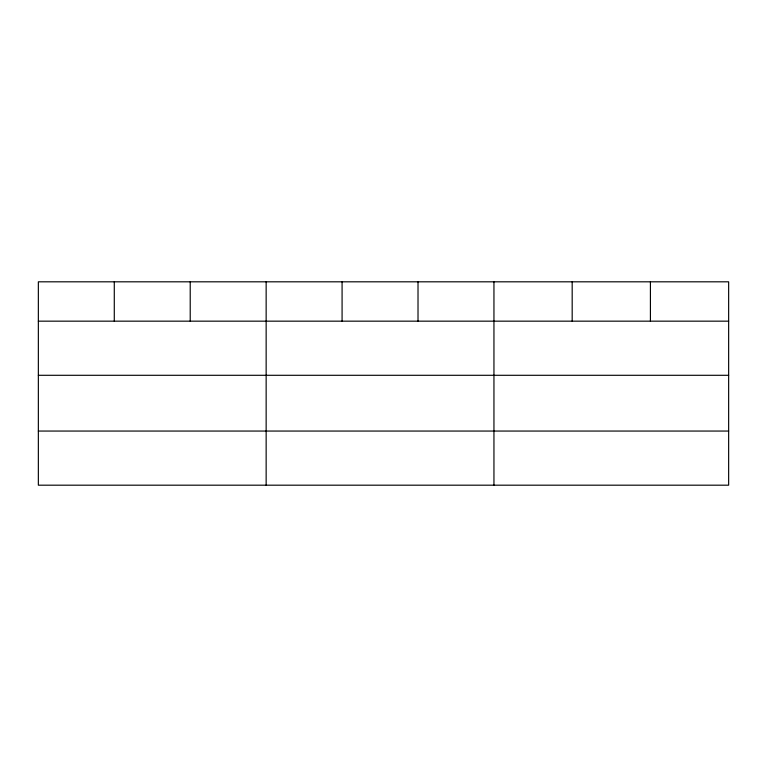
<?xml version="1.0" encoding="UTF-8"?>
<svg xmlns="http://www.w3.org/2000/svg" width="767" height="767" viewBox="0 0 767 767"><rect width="100%" height="100%" fill="white"/><g stroke="black" fill="none" stroke-linecap="round" stroke-linejoin="round"><path stroke-width="1.15" d="M728.65 375.293L728.65 281.815L38.35 281.815L38.35 485.185L728.65 485.185L728.65 375.293L38.35 375.293M38.35 321.162L728.65 321.162M38.35 431.054L728.65 431.054M650.416 281.815L650.416 321.162M572.182 281.815L572.182 321.162M493.948 281.815L493.948 485.185M418.015 281.815L418.015 321.162M342.082 281.815L342.082 321.162M266.149 281.815L266.149 485.185M190.216 281.815L190.216 321.162M114.283 281.815L114.283 321.162"/></g></svg>
